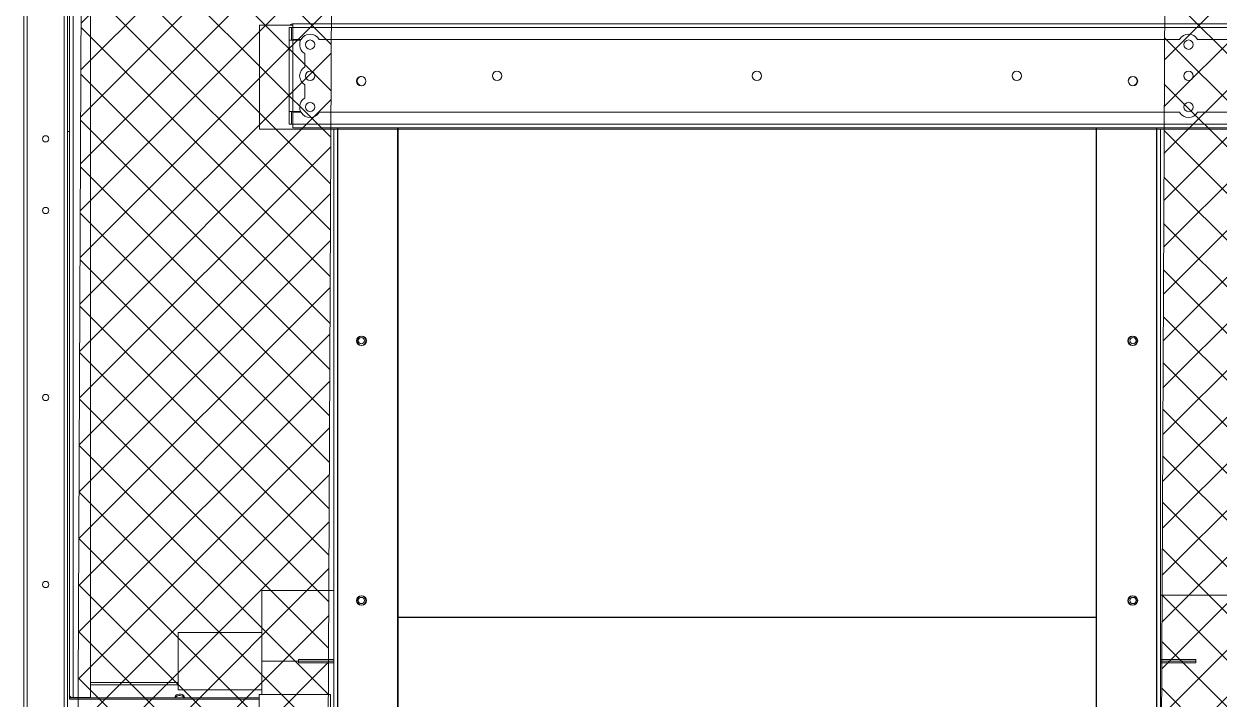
# Model space of a CAD drawing. Header units: millimetres. Extents: x 10706 to 40113, y 7812 to 28607.
# Drawn here: x 29742 to 30892, y 16718 to 17368 of the extents above; entities that cross this region are included whole.
import ezdxf

# ---------------------------------------------------------------- set-up
doc = ezdxf.new("R2010")
doc.units = ezdxf.units.MM
pattern_1 = [(45, (-795513.42, -362385.733), (-22.4506403, 22.4506403), []), (135, (-795513.42, -362385.733), (-22.4506403, -22.4506403), [])]

# ---------------------------------------------------------------- blocks, each defined once
blk = doc.blocks.new('2')
at = {"lineweight": 5}
h = blk.add_hatch(dxfattribs=at)
h.set_pattern_fill('ANSI37', scale=10)
h.set_pattern_definition(pattern_1)
h.paths.add_polyline_path([(30029.4, 15546.3), (30037.9, 17468.5), (29797.2, 17468.5), (29788.7, 15546.3)])
h = blk.add_hatch(dxfattribs=at)
h.set_pattern_fill('ANSI37', scale=10)
h.set_pattern_definition(pattern_1)
h.paths.add_polyline_path([(31343.6, 15546.3), (31352.1, 17468.5), (30839.7, 17468.5), (30831.2, 15546.3)])
at = {"color": 7, "lineweight": 20}
for p, q in [((29741.6, 15549.8), (29741.6, 18391.6)), ((29744.7, 15549.8), (29744.7, 18391.6)), ((29780.5, 15549.8), (29780.5, 18391.6)), ((29783.6, 15549.8), (29783.6, 18391.6)), ((30000.5, 17368.3), (32182.7, 17368.3)), ((30000.5, 17364.8), (32182.7, 17364.8)), ((32212.5, 17267.1), (29968.4, 17267.1)), ((32182.7, 17271.8), (30000.5, 17271.8)), ((32182.7, 17268.3), (30000.5, 17268.3)), ((30101.3, 15854.8), (30101.3, 17268.3)), ((30101.8, 15854.8), (30101.8, 17268.3)), ((30773.4, 15854.8), (30773.4, 17268.3)), ((30773.9, 15854.8), (30773.9, 17268.3)), ((30831.4, 15854.8), (30831.4, 17268.3)), ((30831.9, 15854.8), (30831.9, 17268.3)), ((30835.4, 15854.8), (30835.4, 17267.1))]:
    blk.add_line(p, q, dxfattribs=at)
at = {"color": 7, "lineweight": 20, "ltscale": 0.414571}
blk.add_line((29785.6, 17468.5), (29785.6, 16722.3), dxfattribs=at)
at = {"color": 7, "lineweight": 20, "ltscale": 0.415127}
for p, q in [((29789.1, 17467.1), (29789.1, 16719.9)), ((29805.6, 16719.9), (29805.6, 17467.1))]:
    blk.add_line(p, q, dxfattribs=at)
at = {"color": 7, "lineweight": 20, "ltscale": 0.055556}
blk.add_line((29968.4, 17267.1), (29968.4, 17367.1), dxfattribs=at)
at = {"color": 7, "lineweight": 20, "ltscale": 0.017861}
blk.add_line((30000.5, 17367.1), (29968.4, 17367.1), dxfattribs=at)
at = {"color": 7, "lineweight": 20, "ltscale": 0.001944}
for p, q in [((30000.5, 17364.8), (30000.5, 17368.3)), ((30000.5, 17352.5), (29997, 17352.5)), ((30000.5, 17284.1), (29997, 17284.1)), ((30000.5, 17271.8), (30000.5, 17268.3))]:
    blk.add_line(p, q, dxfattribs=at)
at = {"color": 7, "lineweight": 20, "ltscale": 0.001111}
for p, q in [((29997, 17364.8), (29999, 17364.8)), ((29783.6, 17264.8), (29785.6, 17264.8)), ((29997, 17271.8), (29999, 17271.8))]:
    blk.add_line(p, q, dxfattribs=at)
at = {"color": 7, "lineweight": 20, "ltscale": 0.006833}
for p, q in [((29997, 17364.8), (29997, 17352.5)), ((29999, 17352.5), (29999, 17364.8)), ((29997, 17284.1), (29997, 17271.8)), ((29999, 17271.8), (29999, 17284.1))]:
    blk.add_line(p, q, dxfattribs=at)
at = {"color": 7, "lineweight": 20, "ltscale": 0.000833333}
for p, q in [((30000.5, 17364.8), (29999, 17364.8)), ((30000.5, 17271.8), (29999, 17271.8))]:
    blk.add_line(p, q, dxfattribs=at)
at = {"color": 7, "lineweight": 20, "ltscale": 0.006389}
for p, q in [((30000.5, 17364.8), (30000.5, 17353.3)), ((30000.5, 17283.3), (30000.5, 17271.8))]:
    blk.add_line(p, q, dxfattribs=at)
at = {"color": 7, "lineweight": 20, "ltscale": 0.038}
for p, q in [((29997, 17284.1), (29997, 17352.5)), ((30000.5, 17284.1), (30000.5, 17352.5))]:
    blk.add_line(p, q, dxfattribs=at)
at = {"color": 7, "lineweight": 20, "ltscale": 0.000444444}
for p, q in [((30000.5, 17353.3), (30000.5, 17352.5)), ((30000.5, 17284.1), (30000.5, 17283.3))]:
    blk.add_line(p, q, dxfattribs=at)
at = {"color": 7, "lineweight": 20, "ltscale": 0.004355}
for p, q in [((30008.4, 17353.3), (30000.5, 17353.3)), ((30000.5, 17283.3), (30008.4, 17283.3))]:
    blk.add_line(p, q, dxfattribs=at)
at = {"color": 7, "lineweight": 20, "ltscale": 0.004125}
for p, q in [((30008, 17352.5), (30000.5, 17352.5)), ((30008, 17284.1), (30000.5, 17284.1))]:
    blk.add_line(p, q, dxfattribs=at)
at = {"color": 7, "lineweight": 20, "ltscale": 0.460044}
for p, q in [((30853.8, 17353.3), (30025.7, 17353.3)), ((30025.7, 17283.3), (30853.8, 17283.3))]:
    blk.add_line(p, q, dxfattribs=at)
at = {"color": 7, "lineweight": 20, "ltscale": 0.247822}
for p, q in [((31317.2, 17353.3), (30871.1, 17353.3)), ((30871.1, 17283.3), (31317.2, 17283.3))]:
    blk.add_line(p, q, dxfattribs=at)
at = {"color": 7, "lineweight": 20, "ltscale": 0.007044}
for p, q in [((30012, 17339.6), (30012, 17326.9)), ((30012, 17309.6), (30012, 17296.9))]:
    blk.add_line(p, q, dxfattribs=at)
at = {"color": 7, "lineweight": 20, "ltscale": 0.324611}
blk.add_line((30039.8, 16682.8), (30039.8, 17267.1), dxfattribs=at)
at = {"color": 7, "lineweight": 20, "ltscale": 0.325278}
for p, q in [((30043.3, 16682.8), (30043.3, 17268.3)), ((30043.8, 16682.8), (30043.8, 17268.3))]:
    blk.add_line(p, q, dxfattribs=at)
at = {"color": 7, "lineweight": 20, "ltscale": 0.037889}
blk.add_line((29970.6, 16754.9), (29970.6, 16823.1), dxfattribs=at)
at = {"color": 7, "lineweight": 20, "ltscale": 0.038444}
blk.add_line((29970.6, 16823.1), (30039.8, 16823.1), dxfattribs=at)
at = {"color": 7, "lineweight": 20, "ltscale": 0.284666}
blk.add_line((30835.4, 16818.4), (31347.8, 16818.4), dxfattribs=at)
at = {"color": 7, "lineweight": 20, "ltscale": 0.373111}
for p, q in [((30101.8, 16797.2), (30773.4, 16797.2)), ((30773.4, 16797.2), (30101.8, 16797.2)), ((30101.8, 16797), (30773.4, 16797)), ((30773.4, 16796.9), (30101.8, 16796.9))]:
    blk.add_line(p, q, dxfattribs=at)
at = {"color": 7, "lineweight": 20, "ltscale": 0.028685}
blk.add_line((29890, 16782.4), (29890, 16730.8), dxfattribs=at)
at = {"color": 7, "lineweight": 20, "ltscale": 0.044778}
for p, q in [((29970.6, 16782.4), (29890, 16782.4)), ((29970.6, 16727.4), (29890, 16727.4))]:
    blk.add_line(p, q, dxfattribs=at)
at = {"color": 7, "lineweight": 20, "ltscale": 0.019611}
blk.add_line((29970.6, 16754.9), (30005.9, 16754.9), dxfattribs=at)
at = {"color": 7, "lineweight": 20, "ltscale": 0.017833}
blk.add_line((29970.6, 16754.9), (29970.6, 16722.8), dxfattribs=at)
at = {"color": 7, "lineweight": 20, "ltscale": 0.000888889}
for p, q in [((30005.9, 16756.5), (30005.9, 16754.9)), ((30005.9, 16753.3), (30005.9, 16754.9)), ((30869.3, 16753.3), (30869.3, 16756.5))]:
    blk.add_line(p, q, dxfattribs=at)
at = {"color": 7, "lineweight": 20, "ltscale": 0.018833}
for p, q in [((30005.9, 16756.5), (30039.8, 16756.5)), ((30039.8, 16754.9), (30005.9, 16754.9)), ((30039.8, 16754.9), (30005.9, 16754.9)), ((30005.9, 16753.3), (30039.8, 16753.3)), ((30869.3, 16756.5), (30835.4, 16756.5)), ((30835.4, 16754.9), (30869.3, 16754.9)), ((30835.4, 16754.9), (30869.3, 16754.9)), ((30869.3, 16753.3), (30835.4, 16753.3))]:
    blk.add_line(p, q, dxfattribs=at)
at = {"color": 7, "lineweight": 20, "ltscale": 0.046889}
for p, q in [((29805.6, 16734.4), (29890, 16734.4)), ((29805.6, 16732.3), (29890, 16732.3))]:
    blk.add_line(p, q, dxfattribs=at)
at = {"color": 7, "lineweight": 20, "ltscale": 0.00187}
blk.add_line((29890, 16730.8), (29890, 16727.4), dxfattribs=at)
at = {"color": 7, "lineweight": 20, "ltscale": 0.063889}
blk.add_line((29968.1, 16607.8), (29968.1, 16722.8), dxfattribs=at)
at = {"color": 7, "lineweight": 20, "ltscale": 0.038056}
blk.add_line((29968.1, 16722.8), (30036.6, 16722.8), dxfattribs=at)
at = {"color": 7, "lineweight": 20, "ltscale": 0.022222}
blk.add_line((30036.6, 16682.8), (30036.6, 16722.8), dxfattribs=at)
at = {"color": 7, "lineweight": 20, "ltscale": 0.001378}
blk.add_line((29785.6, 16719.8), (29785.6, 16722.3), dxfattribs=at)
at = {"color": 7, "lineweight": 20, "ltscale": 0.101388}
for p, q in [((29968.1, 16719.8), (29785.6, 16719.8)), ((29968.1, 16718.4), (29785.6, 16718.4))]:
    blk.add_line(p, q, dxfattribs=at)
at = {"color": 7, "lineweight": 20, "ltscale": 0.000773611}
blk.add_line((29785.6, 16718.4), (29785.6, 16719.8), dxfattribs=at)
at = {"color": 7, "lineweight": 20, "ltscale": 0.000154576}
blk.add_line((29787.6, 16719.8), (29787.6, 16720.1), dxfattribs=at)
at = {"color": 7, "lineweight": 20, "ltscale": 0.009167}
blk.add_line((29789.1, 16719.9), (29805.6, 16719.9), dxfattribs=at)
at = {"color": 0, "lineweight": 20}
for points in [[(29797.2, 17468.5), (30037.9, 17468.5), (30029.4, 15546.3), (29788.7, 15546.3)], [(30839.7, 17468.5), (31352.1, 17468.5), (31343.6, 15546.3), (30831.2, 15546.3)]]:
    blk.add_lwpolyline(points, close=True, dxfattribs=at)
at = {"color": 7, "lineweight": 20}
for centre, radius in [((30017, 17348.3), 4.5), ((30862.4, 17348.3), 4.5), ((30017, 17318.3), 4.5), ((30197, 17318.3), 4.5), ((30447, 17318.3), 4.5), ((30697, 17318.3), 4.5), ((30862.4, 17318.3), 4.5), ((30066.3, 17313.3), 4.5), ((30808.9, 17313.3), 4.5), ((30017, 17288.3), 4.5), ((30862.4, 17288.3), 4.5), ((29762.6, 17257.7), 3), ((29762.6, 17188.7), 3), ((30066.3, 17063.3), 4.5), ((30066.8, 17063.3), 4.5), ((30808.4, 17063.3), 4.5), ((30808.9, 17063.3), 4.5), ((30066.3, 17063.3), 3), ((30808.9, 17063.3), 3), ((29762.6, 17008.7), 3), ((29762.6, 16828.7), 3), ((30066.3, 16813.3), 4.5), ((30066.8, 16813.3), 4.5), ((30066.3, 16813.3), 3), ((30808.4, 16813.3), 4.5), ((30808.9, 16813.3), 4.5), ((30808.9, 16813.3), 3)]:
    blk.add_circle(centre, radius, dxfattribs=at)
for centre, radius, start, end in [((30000.5, 17364.8), 3.5, 90, 138.9176), ((30017, 17348.3), 10, 29.9997, 150.0003), ((30862.4, 17348.3), 10, 29.9997, 150.0003), ((30017, 17348.3), 10, 155.1657, 240), ((30017, 17318.3), 10, 120, 240), ((30066.3, 17313.3), 4.5, 90, 273.1847), ((30066.8, 17313.3), 4.5, 93.1847, 266.8153), ((30808.9, 17313.3), 4.5, 93.1847, 270), ((30808.4, 17313.3), 4.5, 273.1847, 86.8153), ((30017, 17288.3), 10, 120, 204.8349), ((30017, 17288.3), 10, 210.0003, 329.9997), ((30862.4, 17288.3), 10, 210.0003, 329.9997), ((29780.5, 17223.8), 3.1, 359.4685, 0), ((29780.5, 17215.6), 3.1, 0, 0.5355)]:
    blk.add_arc(centre, radius, start, end, dxfattribs=at)
for centre, major_axis, start_param, end_param in [((29891.6, 16720.1), (-4.5, 0), 3.141564, 5.783185), ((29789.1, 16722.3), (-3.5, 0), 6.283185, 7.853982), ((29891.6, 16720.1), (-4.5, 0), 5.783185, 6.283156), ((29891.6, 16720.1), (-4.5, 0), 6.283156, 6.369762), ((29891.6, 16718.7), (-4.5, 0), 5.783185, 5.902326), ((29891.6, 16718.7), (-4.5, 0), 3.522452, 5.783185), ((29891.6, 16720.1), (-4.5, 0), 3.05507, 3.141564)]:
    blk.add_ellipse(centre, major_axis=major_axis, ratio=0.69625, start_param=start_param, end_param=end_param, dxfattribs=at)

msp = doc.modelspace()

# ---------------------------------------------------------------- block references
msp.add_blockref('2', (0, 0))

doc.saveas('drawing.dxf')
